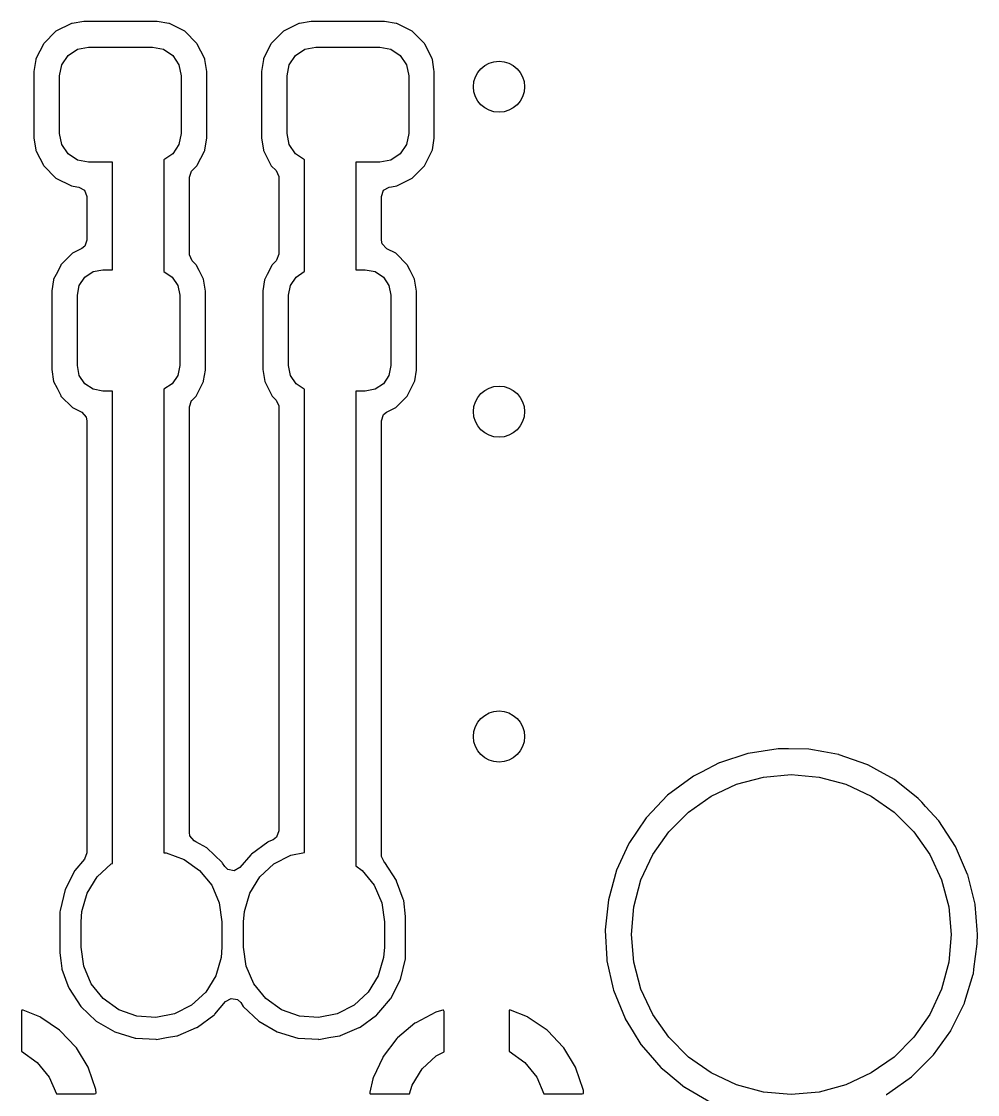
# Model space of a CAD drawing. Extents: x 2.37 to 5.13, y -5.38 to -2.62.
# Drawn here: x 3.0681 to 3.3622, y -5.2102 to -4.8799 of the extents above; entities that cross this region are included whole.
import ezdxf

# ---------------------------------------------------------------- set-up
doc = ezdxf.new("R2010")
doc.units = 0
doc.header["$MEASUREMENT"] = 0
doc.layers.add('BLACK', color=7, linetype='CONTINUOUS')

msp = doc.modelspace()

# ---------------------------------------------------------------- linework, layer by layer
at = {"layer": 'BLACK', "linetype": 'CONTINUOUS'}
for p, q in [((3.08321, -4.88063), (3.07889, -4.88283)), ((3.08342, -4.88052), (3.08321, -4.88063)), ((3.08321, -4.88063), (3.08321, -4.88063)), ((3.08364, -4.88049), (3.08342, -4.88052)), ((3.08723, -4.87992), (3.08364, -4.88049)), ((3.08364, -4.88049), (3.08364, -4.88049)), ((3.08734, -4.8799), (3.08723, -4.87992)), ((3.10966, -4.8799), (3.08734, -4.8799)), ((3.10977, -4.87992), (3.10966, -4.8799)), ((3.11336, -4.88049), (3.10977, -4.87992)), ((3.11358, -4.88052), (3.11336, -4.88049)), ((3.11336, -4.88049), (3.11336, -4.88049)), ((3.11379, -4.88063), (3.11358, -4.88052)), ((3.11811, -4.88283), (3.11379, -4.88063)), ((3.11379, -4.88063), (3.11379, -4.88063)), ((3.15321, -4.88063), (3.14889, -4.88283)), ((3.15342, -4.88052), (3.15321, -4.88063)), ((3.15321, -4.88063), (3.15321, -4.88063)), ((3.15364, -4.88049), (3.15342, -4.88052)), ((3.15723, -4.87992), (3.15364, -4.88049)), ((3.15364, -4.88049), (3.15364, -4.88049)), ((3.15734, -4.8799), (3.15723, -4.87992)), ((3.17966, -4.8799), (3.15734, -4.8799)), ((3.17977, -4.87992), (3.17966, -4.8799)), ((3.18336, -4.88049), (3.17977, -4.87992)), ((3.18358, -4.88052), (3.18336, -4.88049)), ((3.18336, -4.88049), (3.18336, -4.88049)), ((3.18379, -4.88063), (3.18358, -4.88052)), ((3.18811, -4.88283), (3.18379, -4.88063)), ((3.18379, -4.88063), (3.18379, -4.88063)), ((3.07869, -4.88293), (3.07494, -4.88668)), ((3.07889, -4.88283), (3.07869, -4.88293)), ((3.07889, -4.88283), (3.07889, -4.88283)), ((3.11831, -4.88293), (3.11811, -4.88283)), ((3.11811, -4.88283), (3.11811, -4.88283)), ((3.12206, -4.88668), (3.11831, -4.88293)), ((3.14869, -4.88293), (3.14494, -4.88668)), ((3.14889, -4.88283), (3.14869, -4.88293)), ((3.14889, -4.88283), (3.14889, -4.88283)), ((3.18831, -4.88293), (3.18811, -4.88283)), ((3.18811, -4.88283), (3.18811, -4.88283)), ((3.19206, -4.88668), (3.18831, -4.88293)), ((3.07483, -4.88689), (3.07371, -4.88909)), ((3.07494, -4.88668), (3.07483, -4.88689)), ((3.07483, -4.88689), (3.07483, -4.88689)), ((3.08527, -4.88847), (3.08866, -4.8878)), ((3.08866, -4.8878), (3.10834, -4.8878)), ((3.10834, -4.8878), (3.11173, -4.88847)), ((3.12217, -4.88689), (3.12206, -4.88668)), ((3.12329, -4.88909), (3.12217, -4.88689)), ((3.12217, -4.88689), (3.12217, -4.88689)), ((3.14483, -4.88689), (3.14371, -4.88909)), ((3.14494, -4.88668), (3.14483, -4.88689)), ((3.14483, -4.88689), (3.14483, -4.88689)), ((3.15527, -4.88847), (3.15866, -4.8878)), ((3.15866, -4.8878), (3.17834, -4.8878)), ((3.17834, -4.8878), (3.18173, -4.88847)), ((3.19217, -4.88689), (3.19206, -4.88668)), ((3.19329, -4.88909), (3.19217, -4.88689)), ((3.19217, -4.88689), (3.19217, -4.88689)), ((3.07253, -4.89141), (3.07249, -4.89164)), ((3.07371, -4.88909), (3.07253, -4.89141)), ((3.08047, -4.89326), (3.08239, -4.89039)), ((3.08239, -4.89039), (3.08527, -4.88847)), ((3.11173, -4.88847), (3.11461, -4.89039)), ((3.11461, -4.89039), (3.11653, -4.89326)), ((3.12447, -4.89141), (3.12329, -4.88909)), ((3.12451, -4.89164), (3.12447, -4.89141)), ((3.14253, -4.89141), (3.14249, -4.89164)), ((3.14371, -4.88909), (3.14253, -4.89141)), ((3.15047, -4.89326), (3.15239, -4.89039)), ((3.15239, -4.89039), (3.15527, -4.88847)), ((3.18173, -4.88847), (3.18461, -4.89039)), ((3.18461, -4.89039), (3.18653, -4.89326)), ((3.19447, -4.89141), (3.19329, -4.88909)), ((3.19451, -4.89164), (3.19447, -4.89141)), ((3.07201, -4.89466), (3.07191, -4.89534)), ((3.07249, -4.89164), (3.07201, -4.89466)), ((3.07249, -4.89164), (3.07249, -4.89164)), ((3.0798, -4.89665), (3.08047, -4.89326)), ((3.11653, -4.89326), (3.1172, -4.89665)), ((3.12499, -4.89466), (3.12451, -4.89164)), ((3.12451, -4.89164), (3.12451, -4.89164)), ((3.12509, -4.89534), (3.12499, -4.89466)), ((3.14201, -4.89466), (3.14191, -4.89534)), ((3.14249, -4.89164), (3.14201, -4.89466)), ((3.14249, -4.89164), (3.14249, -4.89164)), ((3.1498, -4.89665), (3.15047, -4.89326)), ((3.18653, -4.89326), (3.1872, -4.89665)), ((3.19499, -4.89466), (3.19451, -4.89164)), ((3.19451, -4.89164), (3.19451, -4.89164)), ((3.19509, -4.89534), (3.19499, -4.89466)), ((3.07191, -4.89534), (3.07191, -4.91569)), ((3.0798, -4.91437), (3.0798, -4.89665)), ((3.1172, -4.89665), (3.1172, -4.91437)), ((3.12509, -4.91569), (3.12509, -4.89534)), ((3.14191, -4.89534), (3.14191, -4.91569)), ((3.1498, -4.91437), (3.1498, -4.89665)), ((3.1872, -4.89665), (3.1872, -4.91437)), ((3.19509, -4.91569), (3.19509, -4.89534)), ((3.08047, -4.91776), (3.0798, -4.91437)), ((3.1172, -4.91437), (3.11653, -4.91776)), ((3.15047, -4.91776), (3.1498, -4.91437)), ((3.1872, -4.91437), (3.18653, -4.91776)), ((3.07191, -4.91569), (3.07192, -4.9158)), ((3.07192, -4.9158), (3.07249, -4.91938)), ((3.08239, -4.92063), (3.08047, -4.91776)), ((3.11653, -4.91776), (3.11461, -4.92063)), ((3.12451, -4.91938), (3.12508, -4.9158)), ((3.12508, -4.9158), (3.12509, -4.91569)), ((3.14191, -4.91569), (3.14192, -4.9158)), ((3.14192, -4.9158), (3.14249, -4.91938)), ((3.15239, -4.92063), (3.15047, -4.91776)), ((3.18653, -4.91776), (3.18461, -4.92063)), ((3.19451, -4.91938), (3.19508, -4.9158)), ((3.19508, -4.9158), (3.19509, -4.91569)), ((3.07249, -4.91938), (3.07249, -4.91938)), ((3.07249, -4.91938), (3.07253, -4.91961)), ((3.07253, -4.91961), (3.07263, -4.91982)), ((3.07263, -4.91982), (3.07263, -4.91982)), ((3.07263, -4.91982), (3.07483, -4.92413)), ((3.08527, -4.92255), (3.08239, -4.92063)), ((3.11461, -4.92063), (3.11185, -4.92248)), ((3.12217, -4.92413), (3.12437, -4.91982)), ((3.12437, -4.91982), (3.12447, -4.91961)), ((3.12437, -4.91982), (3.12437, -4.91982)), ((3.12447, -4.91961), (3.12451, -4.91938)), ((3.12451, -4.91938), (3.12451, -4.91938)), ((3.14249, -4.91938), (3.14249, -4.91938)), ((3.14249, -4.91938), (3.14253, -4.91961)), ((3.14253, -4.91961), (3.14263, -4.91982)), ((3.14263, -4.91982), (3.14263, -4.91982)), ((3.14263, -4.91982), (3.14483, -4.92413)), ((3.15515, -4.92248), (3.15239, -4.92063)), ((3.18461, -4.92063), (3.18173, -4.92255)), ((3.19217, -4.92413), (3.19437, -4.91982)), ((3.19437, -4.91982), (3.19447, -4.91961)), ((3.19437, -4.91982), (3.19437, -4.91982)), ((3.19447, -4.91961), (3.19451, -4.91938)), ((3.19451, -4.91938), (3.19451, -4.91938)), ((3.07483, -4.92413), (3.07483, -4.92414)), ((3.07483, -4.92414), (3.07494, -4.92434)), ((3.07494, -4.92434), (3.07869, -4.92809)), ((3.08866, -4.92323), (3.08527, -4.92255)), ((3.0961, -4.92323), (3.08866, -4.92323)), ((3.0961, -4.9563), (3.0961, -4.92323)), ((3.11185, -4.92248), (3.11185, -4.95689)), ((3.12059, -4.92581), (3.12206, -4.92434)), ((3.12206, -4.92434), (3.12217, -4.92414)), ((3.12217, -4.92414), (3.12217, -4.92413)), ((3.14483, -4.92413), (3.14483, -4.92414)), ((3.14483, -4.92414), (3.14494, -4.92434)), ((3.14494, -4.92434), (3.14641, -4.92581)), ((3.15515, -4.95689), (3.15515, -4.92248)), ((3.17834, -4.92323), (3.1709, -4.92323)), ((3.1709, -4.92323), (3.1709, -4.9563)), ((3.18173, -4.92255), (3.17834, -4.92323)), ((3.18831, -4.92809), (3.19206, -4.92434)), ((3.19206, -4.92434), (3.19217, -4.92414)), ((3.19217, -4.92414), (3.19217, -4.92413)), ((3.11974, -4.92787), (3.12042, -4.926)), ((3.11974, -4.95151), (3.11974, -4.92787)), ((3.12042, -4.926), (3.12059, -4.92581)), ((3.14641, -4.92581), (3.14725, -4.92762)), ((3.14725, -4.92762), (3.14726, -4.92787)), ((3.14726, -4.92787), (3.14726, -4.95151)), ((3.07869, -4.92809), (3.07889, -4.9282)), ((3.07889, -4.9282), (3.07889, -4.9282)), ((3.07889, -4.9282), (3.08321, -4.9304)), ((3.08321, -4.9304), (3.08321, -4.9304)), ((3.08321, -4.9304), (3.08342, -4.9305)), ((3.08342, -4.9305), (3.08508, -4.93076)), ((3.08508, -4.93076), (3.08575, -4.93087)), ((3.08575, -4.93087), (3.08749, -4.93184)), ((3.17948, -4.93187), (3.18125, -4.93087)), ((3.18125, -4.93087), (3.18192, -4.93076)), ((3.18192, -4.93076), (3.18358, -4.9305)), ((3.18358, -4.9305), (3.18379, -4.9304)), ((3.18379, -4.9304), (3.18811, -4.9282)), ((3.18379, -4.9304), (3.18379, -4.9304)), ((3.18811, -4.9282), (3.18831, -4.92809)), ((3.18811, -4.9282), (3.18811, -4.9282)), ((3.08749, -4.93184), (3.0882, -4.93375)), ((3.0882, -4.93375), (3.0882, -4.94721)), ((3.1788, -4.93375), (3.17948, -4.93187)), ((3.1788, -4.94721), (3.1788, -4.93375)), ((3.0882, -4.94721), (3.08752, -4.94908)), ((3.17903, -4.94835), (3.1788, -4.94721)), ((3.08661, -4.9498), (3.08376, -4.95126)), ((3.08752, -4.94908), (3.08661, -4.9498)), ((3.18039, -4.9498), (3.17903, -4.94835)), ((3.18045, -4.94984), (3.18039, -4.9498)), ((3.18324, -4.95126), (3.18045, -4.94984)), ((3.08376, -4.95126), (3.08023, -4.95479)), ((3.11975, -4.95177), (3.11974, -4.95151)), ((3.12059, -4.95357), (3.11975, -4.95177)), ((3.12181, -4.95479), (3.12059, -4.95357)), ((3.14641, -4.95357), (3.14519, -4.95479)), ((3.14658, -4.95339), (3.14641, -4.95357)), ((3.14726, -4.95151), (3.14658, -4.95339)), ((3.18677, -4.95479), (3.18324, -4.95126)), ((3.08013, -4.95499), (3.0787, -4.95779)), ((3.08023, -4.95479), (3.08013, -4.95499)), ((3.08013, -4.95499), (3.08013, -4.95499)), ((3.08758, -4.95861), (3.09013, -4.9569)), ((3.09013, -4.9569), (3.09315, -4.9563)), ((3.09315, -4.9563), (3.0961, -4.9563)), ((3.11185, -4.95689), (3.11191, -4.9569)), ((3.11191, -4.9569), (3.11446, -4.95861)), ((3.12191, -4.95499), (3.12181, -4.95479)), ((3.12272, -4.95658), (3.12191, -4.95499)), ((3.12191, -4.95499), (3.12191, -4.95499)), ((3.12408, -4.95924), (3.12272, -4.95658)), ((3.14509, -4.95499), (3.14366, -4.95779)), ((3.14519, -4.95479), (3.14509, -4.95499)), ((3.14509, -4.95499), (3.14509, -4.95499)), ((3.15254, -4.95861), (3.15509, -4.9569)), ((3.15509, -4.9569), (3.15515, -4.95689)), ((3.1709, -4.9563), (3.17385, -4.9563)), ((3.17385, -4.9563), (3.17687, -4.9569)), ((3.17687, -4.9569), (3.17942, -4.95861)), ((3.18687, -4.95499), (3.18677, -4.95479)), ((3.18768, -4.95658), (3.18687, -4.95499)), ((3.18687, -4.95499), (3.18687, -4.95499)), ((3.18904, -4.95924), (3.18768, -4.95658)), ((3.07793, -4.95947), (3.0774, -4.96282)), ((3.07796, -4.95924), (3.07793, -4.95947)), ((3.07793, -4.95947), (3.07793, -4.95947)), ((3.0787, -4.95779), (3.07796, -4.95924)), ((3.08587, -4.96116), (3.08758, -4.95861)), ((3.11446, -4.95861), (3.11617, -4.96116)), ((3.12466, -4.96293), (3.12408, -4.95924)), ((3.14289, -4.95947), (3.14236, -4.96282)), ((3.14292, -4.95924), (3.14289, -4.95947)), ((3.14289, -4.95947), (3.14289, -4.95947)), ((3.14366, -4.95779), (3.14292, -4.95924)), ((3.15083, -4.96116), (3.15254, -4.95861)), ((3.17942, -4.95861), (3.18113, -4.96116)), ((3.18962, -4.96293), (3.18904, -4.95924)), ((3.0774, -4.96282), (3.07738, -4.96293)), ((3.07738, -4.96293), (3.07738, -4.98707)), ((3.08527, -4.96417), (3.08587, -4.96116)), ((3.08527, -4.98583), (3.08527, -4.96417)), ((3.11617, -4.96116), (3.11677, -4.96417)), ((3.11677, -4.96417), (3.11677, -4.98583)), ((3.12466, -4.98707), (3.12466, -4.96293)), ((3.14236, -4.96282), (3.14234, -4.96293)), ((3.14234, -4.96293), (3.14234, -4.98707)), ((3.15023, -4.96417), (3.15083, -4.96116)), ((3.15023, -4.98583), (3.15023, -4.96417)), ((3.18113, -4.96116), (3.18173, -4.96417)), ((3.18173, -4.96417), (3.18173, -4.98583)), ((3.18962, -4.98707), (3.18962, -4.96293)), ((3.07738, -4.98707), (3.07796, -4.99076)), ((3.08587, -4.98884), (3.08527, -4.98583)), ((3.11677, -4.98583), (3.11617, -4.98884)), ((3.12411, -4.99053), (3.12464, -4.98718)), ((3.12464, -4.98718), (3.12466, -4.98707)), ((3.14234, -4.98707), (3.14292, -4.99076)), ((3.15083, -4.98884), (3.15023, -4.98583)), ((3.18173, -4.98583), (3.18113, -4.98884)), ((3.18907, -4.99053), (3.1896, -4.98718)), ((3.1896, -4.98718), (3.18962, -4.98707)), ((3.08758, -4.99139), (3.08587, -4.98884)), ((3.11617, -4.98884), (3.11446, -4.99139)), ((3.12408, -4.99076), (3.12411, -4.99053)), ((3.12411, -4.99053), (3.12411, -4.99053)), ((3.15254, -4.99139), (3.15083, -4.98884)), ((3.18113, -4.98884), (3.17942, -4.99139)), ((3.18904, -4.99076), (3.18907, -4.99053)), ((3.18907, -4.99053), (3.18907, -4.99053)), ((3.07796, -4.99076), (3.07901, -4.99282)), ((3.07901, -4.99282), (3.08013, -4.99501)), ((3.09013, -4.9931), (3.08758, -4.99139)), ((3.09315, -4.9937), (3.09013, -4.9931)), ((3.0961, -4.9937), (3.09315, -4.9937)), ((3.0961, -5.13903), (3.0961, -4.9937)), ((3.11191, -4.9931), (3.11185, -4.99311)), ((3.11185, -4.99311), (3.11185, -5.13577)), ((3.11446, -4.99139), (3.11191, -4.9931)), ((3.12191, -4.99501), (3.12397, -4.99096)), ((3.12397, -4.99096), (3.12408, -4.99076)), ((3.12397, -4.99096), (3.12397, -4.99096)), ((3.14292, -4.99076), (3.14397, -4.99282)), ((3.14397, -4.99282), (3.14509, -4.99501)), ((3.15509, -4.9931), (3.15254, -4.99139)), ((3.15515, -4.99311), (3.15509, -4.9931)), ((3.15515, -5.13571), (3.15515, -4.99311)), ((3.17385, -4.9937), (3.1709, -4.9937)), ((3.1709, -4.9937), (3.1709, -5.13981)), ((3.17687, -4.9931), (3.17385, -4.9937)), ((3.17942, -4.99139), (3.17687, -4.9931)), ((3.18687, -4.99501), (3.18893, -4.99096)), ((3.18893, -4.99096), (3.18904, -4.99076)), ((3.18893, -4.99096), (3.18893, -4.99096)), ((3.08013, -4.99501), (3.08013, -4.99501)), ((3.08013, -4.99501), (3.08023, -4.99521)), ((3.08023, -4.99521), (3.08376, -4.99874)), ((3.11974, -4.99849), (3.12042, -4.99661)), ((3.12042, -4.99661), (3.12059, -4.99643)), ((3.12059, -4.99643), (3.12181, -4.99521)), ((3.12181, -4.99521), (3.12191, -4.99501)), ((3.12191, -4.99501), (3.12191, -4.99501)), ((3.14509, -4.99501), (3.14509, -4.99501)), ((3.14509, -4.99501), (3.14519, -4.99521)), ((3.14519, -4.99521), (3.14641, -4.99643)), ((3.14641, -4.99643), (3.14725, -4.99823)), ((3.18324, -4.99874), (3.18677, -4.99521)), ((3.18677, -4.99521), (3.18687, -4.99501)), ((3.18687, -4.99501), (3.18687, -4.99501)), ((3.08376, -4.99874), (3.08661, -5.0002)), ((3.08661, -5.0002), (3.08797, -5.00165)), ((3.11974, -5.12953), (3.11974, -4.99849)), ((3.14725, -4.99823), (3.14726, -4.99849)), ((3.14726, -4.99849), (3.14726, -5.12907)), ((3.17948, -5.00092), (3.18039, -5.0002)), ((3.18039, -5.0002), (3.18324, -4.99874)), ((3.08797, -5.00165), (3.0882, -5.00279)), ((3.0882, -5.00279), (3.0882, -5.13581)), ((3.1788, -5.00279), (3.17948, -5.00092)), ((3.1788, -5.13658), (3.1788, -5.00279)), ((3.29153, -5.10524), (3.28283, -5.10808)), ((3.29164, -5.1052), (3.29153, -5.10524)), ((3.29153, -5.10524), (3.29153, -5.10524)), ((3.30092, -5.10378), (3.29164, -5.1052)), ((3.30104, -5.10378), (3.30092, -5.10378)), ((3.30406, -5.10382), (3.30104, -5.10378)), ((3.30104, -5.10378), (3.30104, -5.10378)), ((3.31031, -5.1039), (3.30406, -5.10382)), ((3.31494, -5.10472), (3.31031, -5.1039)), ((3.31944, -5.10552), (3.31494, -5.10472)), ((3.31956, -5.10554), (3.31944, -5.10552)), ((3.31944, -5.10552), (3.31944, -5.10552)), ((3.31967, -5.10558), (3.31956, -5.10554)), ((3.32813, -5.10858), (3.31967, -5.10558)), ((3.31967, -5.10558), (3.31967, -5.10558)), ((3.28272, -5.10812), (3.2773, -5.11094)), ((3.28283, -5.10808), (3.28272, -5.10812)), ((3.28283, -5.10808), (3.28283, -5.10808)), ((3.32841, -5.10868), (3.32813, -5.10858)), ((3.32852, -5.10874), (3.32841, -5.10868)), ((3.33127, -5.11026), (3.32852, -5.10874)), ((3.32852, -5.10874), (3.32852, -5.10874)), ((3.27439, -5.11246), (3.26688, -5.11809)), ((3.27485, -5.11222), (3.27439, -5.11246)), ((3.2773, -5.11094), (3.27485, -5.11222)), ((3.28809, -5.1147), (3.29638, -5.11248)), ((3.29638, -5.11248), (3.30492, -5.11173)), ((3.30492, -5.11173), (3.31347, -5.11248)), ((3.31347, -5.11248), (3.32175, -5.1147)), ((3.33663, -5.11322), (3.33127, -5.11026)), ((3.28031, -5.11833), (3.28809, -5.1147)), ((3.32175, -5.1147), (3.32953, -5.11833)), ((3.344, -5.11904), (3.33663, -5.11322)), ((3.26688, -5.11809), (3.26039, -5.12488)), ((3.27329, -5.12325), (3.28031, -5.11833)), ((3.32953, -5.11833), (3.33655, -5.12325)), ((3.34408, -5.11913), (3.344, -5.11904)), ((3.34504, -5.12017), (3.34408, -5.11913)), ((3.34408, -5.11913), (3.34408, -5.11913)), ((3.34624, -5.1215), (3.34504, -5.12017)), ((3.35032, -5.12598), (3.34624, -5.1215)), ((3.26032, -5.12498), (3.25752, -5.12908)), ((3.26039, -5.12488), (3.26032, -5.12498)), ((3.26032, -5.12498), (3.26032, -5.12498)), ((3.26722, -5.12931), (3.27329, -5.12325)), ((3.33655, -5.12325), (3.34262, -5.12931)), ((3.35542, -5.13387), (3.35032, -5.12598)), ((3.14726, -5.12907), (3.14658, -5.13094)), ((3.25752, -5.12908), (3.2551, -5.13264)), ((3.2623, -5.13634), (3.26722, -5.12931)), ((3.34262, -5.12931), (3.34754, -5.13634)), ((3.11991, -5.13052), (3.11974, -5.12953)), ((3.12119, -5.13205), (3.11991, -5.13052)), ((3.12174, -5.13237), (3.12119, -5.13205)), ((3.12506, -5.1343), (3.12174, -5.13237)), ((3.14388, -5.13247), (3.13886, -5.13617)), ((3.14402, -5.13237), (3.14388, -5.13247)), ((3.14388, -5.13247), (3.14388, -5.13247)), ((3.14418, -5.13231), (3.14402, -5.13237)), ((3.14549, -5.13175), (3.14418, -5.13231)), ((3.14658, -5.13094), (3.14549, -5.13175)), ((3.2551, -5.13264), (3.25505, -5.13275)), ((3.0882, -5.13581), (3.08751, -5.1377)), ((3.11185, -5.13577), (3.11257, -5.13583)), ((3.11257, -5.13583), (3.1181, -5.13782)), ((3.12983, -5.13882), (3.12506, -5.1343)), ((3.15095, -5.13656), (3.15515, -5.13571)), ((3.25427, -5.13441), (3.25114, -5.14116)), ((3.25505, -5.13275), (3.25427, -5.13441)), ((3.25505, -5.13275), (3.25505, -5.13275)), ((3.35917, -5.14248), (3.35542, -5.13387)), ((3.08751, -5.1377), (3.08448, -5.14127)), ((3.09139, -5.14321), (3.09571, -5.13923)), ((3.09571, -5.13923), (3.0961, -5.13903)), ((3.1181, -5.13782), (3.12289, -5.14122)), ((3.12992, -5.13896), (3.12983, -5.13882)), ((3.13063, -5.14003), (3.12992, -5.13896)), ((3.13862, -5.13639), (3.13528, -5.14032)), ((3.13873, -5.13627), (3.13862, -5.13639)), ((3.13862, -5.13639), (3.13862, -5.13639)), ((3.13886, -5.13617), (3.13873, -5.13627)), ((3.13886, -5.13617), (3.13886, -5.13617)), ((3.14139, -5.14321), (3.14571, -5.13923)), ((3.14571, -5.13923), (3.15095, -5.13656)), ((3.17881, -5.13692), (3.1788, -5.13658)), ((3.17963, -5.13854), (3.17881, -5.13692)), ((3.1796, -5.13857), (3.17963, -5.13854)), ((3.1797, -5.1387), (3.1796, -5.13857)), ((3.17971, -5.1387), (3.1797, -5.1387)), ((3.1797, -5.1387), (3.1797, -5.1387)), ((3.17983, -5.13882), (3.17971, -5.1387)), ((3.17971, -5.1387), (3.17971, -5.1387)), ((3.18343, -5.14431), (3.17983, -5.13882)), ((3.25868, -5.14411), (3.2623, -5.13634)), ((3.34754, -5.13634), (3.35117, -5.14411)), ((3.08448, -5.14127), (3.08149, -5.14712)), ((3.12289, -5.14122), (3.12659, -5.14579)), ((3.13159, -5.14095), (3.13063, -5.14003)), ((3.13355, -5.14131), (3.13159, -5.14095)), ((3.13528, -5.14032), (3.13355, -5.14131)), ((3.1709, -5.13981), (3.17289, -5.14122)), ((3.17289, -5.14122), (3.17659, -5.14579)), ((3.25114, -5.14116), (3.24863, -5.15021)), ((3.3592, -5.14259), (3.35917, -5.14248)), ((3.36135, -5.15118), (3.3592, -5.14259)), ((3.08829, -5.1482), (3.09139, -5.14321)), ((3.12659, -5.14579), (3.12893, -5.15118)), ((3.13829, -5.1482), (3.14139, -5.14321)), ((3.17659, -5.14579), (3.17893, -5.15118)), ((3.18349, -5.14447), (3.18343, -5.14431)), ((3.18553, -5.15009), (3.18349, -5.14447)), ((3.18349, -5.14447), (3.18349, -5.14447)), ((3.25646, -5.1524), (3.25868, -5.14411)), ((3.35117, -5.14411), (3.35339, -5.1524)), ((3.08149, -5.14712), (3.07993, -5.1535)), ((3.08665, -5.15384), (3.08829, -5.1482)), ((3.13665, -5.15384), (3.13829, -5.1482)), ((3.12893, -5.15118), (3.12972, -5.15701)), ((3.17893, -5.15118), (3.17972, -5.15701)), ((3.18567, -5.15048), (3.18553, -5.15009)), ((3.18624, -5.15536), (3.18567, -5.15048)), ((3.24863, -5.15021), (3.24764, -5.15954)), ((3.25571, -5.16094), (3.25646, -5.1524)), ((3.35339, -5.1524), (3.35413, -5.16094)), ((3.36145, -5.15159), (3.36135, -5.15118)), ((3.36146, -5.15171), (3.36145, -5.15159)), ((3.36211, -5.15954), (3.36146, -5.15171)), ((3.36146, -5.15171), (3.36146, -5.15171)), ((3.07993, -5.1535), (3.0799, -5.15392)), ((3.0799, -5.15392), (3.0799, -5.16653)), ((3.08642, -5.15701), (3.08665, -5.15384)), ((3.13642, -5.15701), (3.13665, -5.15384)), ((3.18624, -5.16797), (3.18624, -5.15536)), ((3.08642, -5.16488), (3.08642, -5.15701)), ((3.12972, -5.15701), (3.12972, -5.16488)), ((3.13642, -5.16488), (3.13642, -5.15701)), ((3.17972, -5.15701), (3.17972, -5.16488)), ((3.24764, -5.15954), (3.24764, -5.15966)), ((3.24764, -5.15966), (3.24815, -5.16851)), ((3.25646, -5.16949), (3.25571, -5.16094)), ((3.35413, -5.16094), (3.35339, -5.16949)), ((3.36222, -5.16094), (3.36211, -5.15954)), ((3.36215, -5.16374), (3.36222, -5.16094)), ((3.08722, -5.1707), (3.08642, -5.16488)), ((3.12972, -5.16488), (3.12949, -5.16805)), ((3.13721, -5.1707), (3.13642, -5.16488)), ((3.17972, -5.16488), (3.17949, -5.16805)), ((3.36113, -5.17157), (3.36214, -5.16382)), ((3.36214, -5.16382), (3.36215, -5.16374)), ((3.36214, -5.16382), (3.36214, -5.16382)), ((3.0799, -5.16653), (3.07991, -5.16661)), ((3.07991, -5.16661), (3.07991, -5.16661)), ((3.07991, -5.16661), (3.08018, -5.16892)), ((3.08018, -5.16892), (3.08047, -5.17141)), ((3.12949, -5.16805), (3.12785, -5.17369)), ((3.17949, -5.16805), (3.17785, -5.17369)), ((3.18465, -5.17477), (3.18621, -5.16839)), ((3.18621, -5.16839), (3.18624, -5.16797)), ((3.24815, -5.16851), (3.24818, -5.16892)), ((3.24818, -5.16892), (3.2482, -5.16904)), ((3.08047, -5.17141), (3.08053, -5.17157)), ((3.08053, -5.17157), (3.08053, -5.17157)), ((3.08053, -5.17157), (3.08236, -5.1766)), ((3.08955, -5.1761), (3.08722, -5.1707)), ((3.13955, -5.1761), (3.13721, -5.1707)), ((3.2482, -5.16904), (3.2482, -5.16904)), ((3.2482, -5.16904), (3.25014, -5.17762)), ((3.25868, -5.17778), (3.25646, -5.16949)), ((3.35339, -5.16949), (3.35117, -5.17778)), ((3.36093, -5.17305), (3.36113, -5.17157)), ((3.12785, -5.17369), (3.12476, -5.17868)), ((3.17785, -5.17369), (3.17476, -5.17868)), ((3.18167, -5.18062), (3.18465, -5.17477)), ((3.35834, -5.18157), (3.36089, -5.17317)), ((3.36089, -5.17317), (3.36093, -5.17305)), ((3.08236, -5.1766), (3.08271, -5.17758)), ((3.08271, -5.17758), (3.08631, -5.18307)), ((3.09325, -5.18067), (3.08955, -5.1761)), ((3.12476, -5.17868), (3.12043, -5.18266)), ((3.14325, -5.18067), (3.13955, -5.1761)), ((3.17476, -5.17868), (3.17043, -5.18266)), ((3.25014, -5.17762), (3.25024, -5.17808)), ((3.25024, -5.17808), (3.25377, -5.18678)), ((3.2623, -5.18555), (3.25868, -5.17778)), ((3.35117, -5.17778), (3.34754, -5.18555)), ((3.09804, -5.18407), (3.09325, -5.18067)), ((3.12752, -5.18549), (3.13086, -5.18157)), ((3.13086, -5.18157), (3.13259, -5.18058)), ((3.13259, -5.18058), (3.13455, -5.18094)), ((3.13455, -5.18094), (3.13552, -5.18186)), ((3.13552, -5.18186), (3.13631, -5.18307)), ((3.14804, -5.18407), (3.14325, -5.18067)), ((3.17861, -5.18421), (3.18156, -5.18075)), ((3.18156, -5.18075), (3.18167, -5.18062)), ((3.18156, -5.18075), (3.18156, -5.18075)), ((3.35404, -5.19046), (3.3582, -5.18204)), ((3.3582, -5.18204), (3.35834, -5.18157)), ((3.06814, -5.1842), (3.06807, -5.18443)), ((3.06807, -5.18443), (3.06807, -5.19686)), ((3.06855, -5.18421), (3.06814, -5.1842)), ((3.07373, -5.18628), (3.06855, -5.18421)), ((3.08631, -5.18307), (3.09108, -5.18759)), ((3.10357, -5.18606), (3.09804, -5.18407)), ((3.11519, -5.18533), (3.10943, -5.18649)), ((3.12043, -5.18266), (3.11519, -5.18533)), ((3.12741, -5.18562), (3.12752, -5.1855)), ((3.12752, -5.1855), (3.12752, -5.18549)), ((3.13631, -5.18307), (3.14108, -5.18759)), ((3.15357, -5.18606), (3.14804, -5.18407)), ((3.16519, -5.18533), (3.15943, -5.18649)), ((3.17043, -5.18266), (3.16519, -5.18533)), ((3.17741, -5.18562), (3.17861, -5.18421)), ((3.19554, -5.18484), (3.18939, -5.18808)), ((3.19583, -5.18472), (3.19554, -5.18484)), ((3.19776, -5.18419), (3.19583, -5.18472)), ((3.19786, -5.18419), (3.19776, -5.18419)), ((3.19793, -5.18423), (3.19786, -5.18419)), ((3.19807, -5.18462), (3.19793, -5.18423)), ((3.19807, -5.19708), (3.19807, -5.18462)), ((3.21814, -5.1842), (3.21807, -5.18443)), ((3.21807, -5.18443), (3.21807, -5.19686)), ((3.21855, -5.18421), (3.21814, -5.1842)), ((3.22373, -5.18628), (3.21855, -5.18421)), ((3.26722, -5.19258), (3.2623, -5.18555)), ((3.34754, -5.18555), (3.34262, -5.19258)), ((3.074, -5.18643), (3.07373, -5.18628)), ((3.07976, -5.19034), (3.074, -5.18643)), ((3.09108, -5.18759), (3.09676, -5.19089)), ((3.10943, -5.18649), (3.10357, -5.18606)), ((3.12226, -5.18942), (3.12728, -5.18572)), ((3.12728, -5.18572), (3.12741, -5.18562)), ((3.12728, -5.18572), (3.12728, -5.18572)), ((3.14108, -5.18759), (3.14676, -5.19089)), ((3.15943, -5.18649), (3.15357, -5.18606)), ((3.17226, -5.18942), (3.17728, -5.18572)), ((3.17728, -5.18572), (3.17741, -5.18562)), ((3.17728, -5.18572), (3.17728, -5.18572)), ((3.18913, -5.18826), (3.18381, -5.19275)), ((3.18939, -5.18808), (3.18913, -5.18826)), ((3.224, -5.18643), (3.22373, -5.18628)), ((3.22976, -5.19034), (3.224, -5.18643)), ((3.25377, -5.18678), (3.25384, -5.18688)), ((3.25384, -5.18688), (3.25632, -5.19094)), ((3.08, -5.19054), (3.07976, -5.19034)), ((3.08478, -5.1956), (3.08, -5.19054)), ((3.09676, -5.19089), (3.10305, -5.19279)), ((3.11267, -5.19267), (3.11591, -5.19212)), ((3.11591, -5.19212), (3.11608, -5.19209)), ((3.11591, -5.19212), (3.11591, -5.19212)), ((3.11608, -5.19209), (3.11623, -5.19202)), ((3.11623, -5.19202), (3.12197, -5.18958)), ((3.11623, -5.19202), (3.11623, -5.19202)), ((3.12197, -5.18958), (3.12212, -5.18952)), ((3.12197, -5.18958), (3.12197, -5.18958)), ((3.12212, -5.18952), (3.12226, -5.18942)), ((3.12226, -5.18942), (3.12226, -5.18942)), ((3.14676, -5.19089), (3.15305, -5.19279)), ((3.16267, -5.19267), (3.16591, -5.19212)), ((3.16591, -5.19212), (3.16608, -5.19209)), ((3.16591, -5.19212), (3.16591, -5.19212)), ((3.16608, -5.19209), (3.16623, -5.19202)), ((3.16623, -5.19202), (3.17197, -5.18958)), ((3.16623, -5.19202), (3.16623, -5.19202)), ((3.17197, -5.18958), (3.17212, -5.18952)), ((3.17197, -5.18958), (3.17197, -5.18958)), ((3.17212, -5.18952), (3.17226, -5.18942)), ((3.17226, -5.18942), (3.17226, -5.18942)), ((3.23, -5.19054), (3.22976, -5.19034)), ((3.23478, -5.1956), (3.23, -5.19054)), ((3.25632, -5.19094), (3.25868, -5.19479)), ((3.34863, -5.19799), (3.35397, -5.19055)), ((3.35397, -5.19055), (3.35404, -5.19046)), ((3.10305, -5.19279), (3.10322, -5.19281)), ((3.10322, -5.19281), (3.10944, -5.19319)), ((3.10944, -5.19319), (3.10944, -5.19319)), ((3.10944, -5.19319), (3.1096, -5.1932)), ((3.1096, -5.1932), (3.11267, -5.19267)), ((3.15305, -5.19279), (3.15322, -5.19281)), ((3.15322, -5.19281), (3.15944, -5.19319)), ((3.15944, -5.19319), (3.15944, -5.19319)), ((3.15944, -5.19319), (3.1596, -5.1932)), ((3.1596, -5.1932), (3.16267, -5.19267)), ((3.1836, -5.19297), (3.17937, -5.1985)), ((3.18381, -5.19275), (3.1836, -5.19297)), ((3.25868, -5.19479), (3.25876, -5.19488)), ((3.25876, -5.19488), (3.25876, -5.19488)), ((3.25876, -5.19488), (3.26154, -5.19808)), ((3.27329, -5.19864), (3.26722, -5.19258)), ((3.34262, -5.19258), (3.33655, -5.19864)), ((3.06807, -5.19686), (3.0681, -5.19687)), ((3.0681, -5.19687), (3.07289, -5.20028)), ((3.08496, -5.19585), (3.08478, -5.1956)), ((3.08855, -5.20181), (3.08496, -5.19585)), ((3.17937, -5.1985), (3.17921, -5.19877)), ((3.19139, -5.20226), (3.19571, -5.19828)), ((3.19571, -5.19828), (3.19807, -5.19708)), ((3.21807, -5.19686), (3.2181, -5.19687)), ((3.2181, -5.19687), (3.22289, -5.20028)), ((3.23496, -5.19585), (3.23478, -5.1956)), ((3.23855, -5.20181), (3.23496, -5.19585)), ((3.26154, -5.19808), (3.26483, -5.20189)), ((3.28031, -5.20356), (3.27329, -5.19864)), ((3.33655, -5.19864), (3.32953, -5.20356)), ((3.34454, -5.20209), (3.34847, -5.19817)), ((3.34847, -5.19817), (3.34856, -5.19808)), ((3.34847, -5.19817), (3.34847, -5.19817)), ((3.34856, -5.19808), (3.34863, -5.19799)), ((3.34863, -5.19799), (3.34863, -5.19799)), ((3.07289, -5.20028), (3.07659, -5.20485)), ((3.08868, -5.20209), (3.08855, -5.20181)), ((3.17921, -5.19877), (3.17627, -5.20507)), ((3.22289, -5.20028), (3.22659, -5.20485)), ((3.23868, -5.20209), (3.23855, -5.20181)), ((3.26483, -5.20189), (3.26492, -5.20196)), ((3.26492, -5.20196), (3.26492, -5.20196)), ((3.26492, -5.20196), (3.26627, -5.20308)), ((3.07659, -5.20485), (3.07882, -5.21)), ((3.0909, -5.20869), (3.08868, -5.20209)), ((3.17617, -5.20537), (3.17525, -5.2095)), ((3.17627, -5.20507), (3.17617, -5.20537)), ((3.18829, -5.20726), (3.19139, -5.20226)), ((3.22659, -5.20485), (3.22882, -5.21)), ((3.2409, -5.20869), (3.23868, -5.20209)), ((3.26627, -5.20308), (3.27205, -5.20788)), ((3.28809, -5.20719), (3.28031, -5.20356)), ((3.32953, -5.20356), (3.32175, -5.20719)), ((3.3352, -5.2095), (3.34191, -5.20471)), ((3.34191, -5.20471), (3.34454, -5.20209)), ((3.18749, -5.21), (3.18829, -5.20726)), ((3.27205, -5.20788), (3.27216, -5.20794)), ((3.27216, -5.20794), (3.27216, -5.20794)), ((3.27216, -5.20794), (3.28006, -5.21256)), ((3.29638, -5.20941), (3.28809, -5.20719)), ((3.32175, -5.20719), (3.31347, -5.20941)), ((3.07882, -5.21), (3.09056, -5.21)), ((3.09056, -5.21), (3.09095, -5.20986)), ((3.09096, -5.20899), (3.0909, -5.20869)), ((3.09095, -5.20986), (3.09104, -5.2097)), ((3.09102, -5.2095), (3.09096, -5.20899)), ((3.09104, -5.2097), (3.09102, -5.2095)), ((3.17525, -5.2095), (3.1753, -5.20991)), ((3.1753, -5.20991), (3.17539, -5.20999)), ((3.17539, -5.20999), (3.17542, -5.21)), ((3.17542, -5.21), (3.18749, -5.21)), ((3.22882, -5.21), (3.24056, -5.21)), ((3.24056, -5.21), (3.24095, -5.20986)), ((3.24096, -5.20899), (3.2409, -5.20869)), ((3.24095, -5.20986), (3.24104, -5.2097)), ((3.24104, -5.2097), (3.24096, -5.20899)), ((3.30492, -5.21016), (3.29638, -5.20941)), ((3.31347, -5.20941), (3.30492, -5.21016)), ((3.33415, -5.21022), (3.33426, -5.21016)), ((3.33426, -5.21016), (3.3352, -5.2095))]:
    msp.add_line(p, q, dxfattribs=at)
at = {"layer": 'BLACK'}
for centre in [(3.215, -4.9), (3.215, -5), (3.215, -5.1)]:
    msp.add_circle(centre, 0.00787, dxfattribs=at)

doc.saveas('drawing.dxf')
